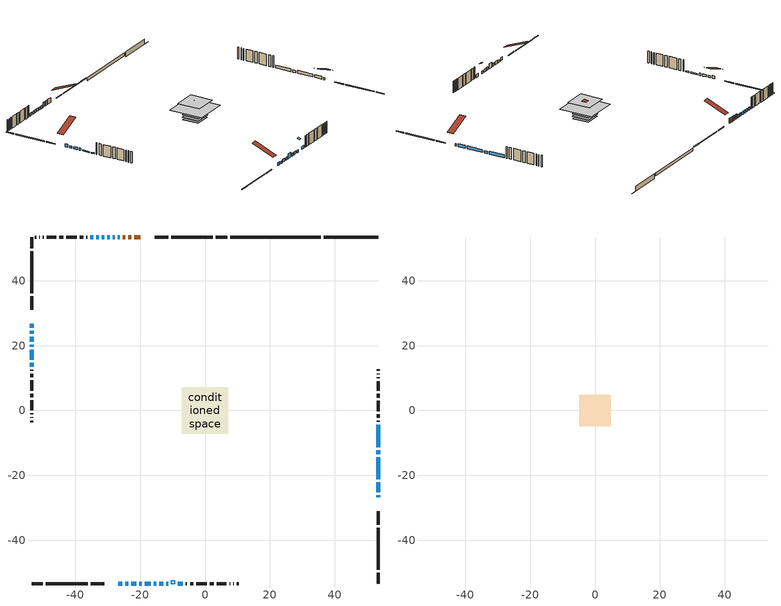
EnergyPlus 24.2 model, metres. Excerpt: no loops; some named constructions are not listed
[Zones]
conditioned space
 floor outside (Floor1 construction): -0.93,-0.93 -0.93,0.93 0.93,0.93 0.93,-0.93 z0.91
 floor adiabatic (Floor3 construction): -3.65,-3.65 -3.65,3.65 3.65,3.65 3.65,-3.65 z0.91
 floor adiabatic (AdiabaticFloorConstruction): -7.1,-7.1 -7.1,7.1 7.1,7.1 7.1,-7.1 z3.35
 floor foundation (Slab1 construction): -3.46,-3.46 -3.46,3.46 3.46,3.46 3.46,-3.46 z-1.22
 floor foundation (Slab2 construction): -3.65,-3.65 -3.65,3.65 3.65,3.65 3.65,-3.65 z-0.3
 wall outside (RimJoist1 construction): 6.82,53.48 3.35,53.48 / -53.48,-53.48 -50.01,-53.48 / -53.48,53.48 -53.48,50.01 / 53.48,-53.48 53.48,-50.01 z0.91:1.21
 wall outside (RimJoist2 construction): 2.42,53.48 -10.47,53.48 / -49.08,-53.48 -36.2,-53.48 / -53.48,49.08 -53.48,36.2 / 53.48,-49.08 53.48,-36.2 z0.91:1.21
 wall outside (RimJoist3 construction): -11.39,53.48 -15.54,53.48 / -35.27,-53.48 -31.12,-53.48 / -53.48,35.27 -53.48,31.12 / 53.48,-35.27 53.48,-31.12 z0.91:1.21
 wall outside (AdiabaticWallConstruction 1): -19.95,53.48 -21.86,53.48 / -22.79,53.48 -23.6,53.48 / -24.53,53.48 -25.34,53.48 z0.91:2.94
 wall outside (AdiabaticWallConstruction): 53.48,-26.71 53.48,-26.1 / -24.57,-53.48 -23.65,-53.48 / -53.48,24.57 -53.48,23.65 / -11.88,-53.48 -11.27,-53.48 / 53.48,-13.41 53.48,-12.19 / -53.48,22.72 -53.48,21.2 / -53.48,20.27 -53.48,19.66 z0.91:1.83; -26.27,53.48 -26.88,53.48 / -26.71,-53.48 -25.49,-53.48 / -22.72,-53.48 -21.2,-53.48 / -20.27,-53.48 -19.46,-53.48 / -53.48,26.71 -53.48,25.49 / 53.48,-25.17 53.48,-22.13 / 53.48,-21.2 53.48,-14.34 / -27.81,53.48 -28.42,53.48 / -29.35,53.48 -30.16,53.48 / -31.09,53.48 -31.77,53.48 / -15.77,-53.48 -14.96,-53.48 / -14.03,-53.48 -12.81,-53.48 / -8.36,-53.48 -6.83,-53.48 / 53.48,-11.26 53.48,-4.4 / -32.7,53.48 -33.51,53.48 / -34.44,53.48 -35.36,53.48 z0.91:2.13; -18.53,-53.48 -16.7,-53.48 z0.91:2.94; -53.48,18.73 -53.48,15.68 / -53.48,14.75 -53.48,13.53 z0.91:1.37
 wall outside (Wall1 construction): -36.29,53.48 -36.64,53.48 / -5.91,-53.48 -5.55,-53.48 / -53.48,12.6 -53.48,12.25 / 53.48,-3.47 53.48,-3.12 z0.91:5.79
 wall outside (Wall2 construction): -37.57,53.48 -38.63,53.48 / -4.62,-53.48 -3.56,-53.48 / -53.48,11.32 -53.48,10.26 / 53.48,-2.19 53.48,-1.13 z0.91:5.79
 wall outside (Wall3 construction): -39.56,53.48 -42.78,53.48 / -2.63,-53.48 0.59,-53.48 / -53.48,9.33 -53.48,6.11 / 53.48,-0.2 53.48,3.02 z0.91:5.79
 wall outside (Wall4 construction): -43.71,53.48 -44.86,53.48 / 1.52,-53.48 2.67,-53.48 / -53.48,5.18 -53.48,4.03 / 53.48,3.95 53.48,5.1 z0.91:5.79
 wall outside (Wall5 construction): -45.79,53.48 -48.82,53.48 / 3.6,-53.48 6.63,-53.48 / -53.48,3.1 -53.48,0.07 / 53.48,6.03 53.48,9.06 z0.91:5.79
 wall outside (Wall6 construction): -49.75,53.48 -50.01,53.48 / 7.56,-53.48 7.82,-53.48 / -53.48,-0.86 -53.48,-1.12 / 53.48,9.99 53.48,10.25 z0.91:5.79
 wall outside (Wall7 construction): -50.94,53.48 -51.09,53.48 / 8.75,-53.48 8.9,-53.48 / -53.48,-2.05 -53.48,-2.2 / 53.48,11.18 53.48,11.33 z0.91:5.79
 wall outside (Wall8 construction): -52.02,53.48 -52.55,53.48 / 9.83,-53.48 10.36,-53.48 / -53.48,-3.13 -53.48,-3.66 / 53.48,12.26 53.48,12.79 z0.91:5.79
 wall foundation (FoundationWall1 construction): 36.56,53.48,-1.22 36.56,53.48,0.91 50.79,53.48,0.91 50.79,53.48,-1.12 53.48,53.48,-1.12 53.48,53.48,-1.22
 wall foundation (FoundationWall2 construction): 35.64,53.48 7.75,53.48 z-0.3:0.89
 window (WindowConstruction 21): 53.48,-26.71 53.48,-26.1 z0.91:1.82
 window (WindowConstruction 3): -26.27,53.48 -26.88,53.48 z0.91:2.13
 window (WindowConstruction 4): -26.71,-53.48 -25.49,-53.48 z0.91:2.13
 window (WindowConstruction 5): -24.56,-53.48 -23.65,-53.48 z0.91:1.82
 window (WindowConstruction 6): -22.72,-53.48 -21.2,-53.48 z0.91:2.13
 window (WindowConstruction 7): -20.27,-53.48 -19.46,-53.48 z0.91:2.13
 window (WindowConstruction 8): -53.48,26.71 -53.48,25.49 z0.91:2.13
 window (WindowConstruction 9): -53.48,24.56 -53.48,23.65 z0.91:1.82
 window (WindowConstruction 10): 53.48,-25.17 53.48,-22.13 z0.91:2.13
 window (WindowConstruction 11): 53.48,-21.2 53.48,-14.34 z0.91:2.13
 window (WindowConstruction 12): -27.81,53.48 -28.42,53.48 z0.91:2.13
 window (WindowConstruction 13): -29.35,53.48 -30.16,53.48 z0.91:2.13
 window (WindowConstruction 14): -31.09,53.48 -31.77,53.48 z0.91:2.13
 window (WindowConstruction 15): -18.53,-53.48 -16.7,-53.48 z0.91:2.94
 window (WindowConstruction 16): -15.77,-53.48 -14.96,-53.48 z0.91:2.13
 window (WindowConstruction 17): -14.03,-53.48 -12.81,-53.48 z0.91:2.13
 window (WindowConstruction 18): -11.88,-53.48 -11.27,-53.48 z0.91:1.82
 window (WindowConstruction 22): 53.48,-13.41 53.48,-12.19 z0.91:1.82
 window (WindowConstruction 19): -53.48,22.72 -53.48,21.2 z0.91:1.82
 window (WindowConstruction 20): -53.48,20.27 -53.48,19.66 z0.91:1.82
 window (WindowConstruction 23): -8.36,-53.48 -6.84,-53.48 z0.91:2.13
 window (WindowConstruction 24): -53.48,18.73 -53.48,15.68 z0.91:1.37
 window (WindowConstruction 25): -53.48,14.75 -53.48,13.53 z0.91:1.37
 window (WindowConstruction): 53.48,-11.26 53.48,-4.4 z0.91:2.13
 window (WindowConstruction 1): -32.7,53.48 -33.51,53.48 z0.91:2.13
 window (WindowConstruction 2): -34.44,53.48 -35.36,53.48 z0.91:2.13
 door (Door): -19.95,53.48 -21.86,53.48 z0.91:2.94
 door (Door 1): -22.79,53.48 -23.6,53.48 z0.91:2.94
 door (Door 2): -24.53,53.48 -25.34,53.48 z0.91:2.94
 ceiling adiabatic (AdiabaticFloorConstruction): 7.1,-7.1 7.1,7.1 -7.1,7.1 -7.1,-7.1 z3.35
 roof outside (Roof2 construction): -0.97,0.97 -0.97,-0.97 0.97,-0.97 0.97,0.97 z5.79
 roof outside (AdiabaticRoofConstruction): -9.29,-53.48,5.79 -9.29,-52.5,6.19 -10.35,-52.5,6.19 -10.35,-53.48,5.79
 skylight (SkylightConstruction): -9.29,-53.48,5.79 -9.29,-52.51,6.19 -10.34,-52.51,6.19 -10.34,-53.48,5.79
attic - vented
 floor to conditioned space (Floor2 construction Reversed): -4.9,-4.9 -4.9,4.9 4.9,4.9 4.9,-4.9 z5.79
 roof outside (Roof1 construction): -19.02,53.48,5.79 -19.02,44.05,9.71 -16.47,44.05,9.71 -16.47,53.48,5.79; -27.64,-53.48,5.79 -27.64,-44.05,9.71 -30.19,-44.05,9.71 -30.19,-53.48,5.79; -53.48,27.64,5.79 -44.05,27.64,9.71 -44.05,30.19,9.71 -53.48,30.19,5.79; 53.48,-27.64,5.79 44.05,-27.64,9.71 44.05,-30.19,9.71 53.48,-30.19,5.79
[Schedule:Day:Interval]
mech vent bath fan 1 schedule day: No, 07:00, 0, 08:00, 1, 09:00, 0.2, 24:00, 0
mech vent bath fan 1 schedule default day; mech vent range fan 0 schedule default day; misc plug loads schedule default day; general water use schedule default day; clothes dryer exhaust 0 schedule default day; cooling season schedule day; cooling season schedule day 2; cooling season schedule default day; exterior lighting schedule default day; natural vent schedule default day: No, 24:00, 0
mech vent range fan 0 schedule day: No, 18:00, 0, 19:00, 1, 20:00, 0.2, 24:00, 0
misc plug loads schedule day: No, 06:00, 0.705882, 07:00, 0.745098, 08:00, 0.803922, 15:00, 0.823529, 16:00, 0.862745, 17:00, 0.921569, 18:00, 0.980392, 19:00, 1, 20:00, 0.980392, 21:00, 0.941176, 22:00, 0.862745, 23:00, 0.784314, 24:00, 0.72549
general water use schedule day: No, 01:00, 0.315068, 03:00, 0.287671, 04:00, 0.342466, 05:00, 0.369863, 06:00, 0.520548, 07:00, 0.60274, 08:00, 0.534247, 10:00, 0.506849, 11:00, 0.465753, 14:00, 0.479452, 15:00, 0.534247, 16:00, 0.589041, 17:00, 0.69863, 18:00, 0.876712, 19:00, 0.890411, 20:00, 0.986301, 21:00, 1, 22:00, 0.863014, 23:00, 0.616438, 24:00, 0.465753
clothes dryer exhaust 0 schedule day: No, 01:00, 0.123457, 02:00, 0.0740741, 03:00, 0.0493827, 04:00, 0.0246914, 05:00, 0.0493827, 06:00, 0.0740741, 07:00, 0.197531, 08:00, 0.395062, 09:00, 0.592593, 10:00, 0.839506, 11:00, 0.962963, 12:00, 1, 13:00, 0.91358, 14:00, 0.82716, 15:00, 0.716049, 16:00, 0.753086, 17:00, 0.679012, 18:00, 0.666667, 20:00, 0.62963, 21:00, 0.641975, 22:00, 0.666667, 23:00, 0.54321, 24:00, 0.296296
cooling season schedule day 1: No, 24:00, 1
exterior lighting schedule day: No, 01:00, 0.566667, 03:00, 0.524167, 05:00, 0.495833, 06:00, 0.5525, 07:00, 0.623333, 08:00, 0.580833, 09:00, 0.439167, 10:00, 0.354167, 12:00, 0.34, 13:00, 0.354167, 14:00, 0.396667, 15:00, 0.425, 16:00, 0.495833, 17:00, 0.623333, 18:00, 0.793333, 19:00, 0.906667, 20:00, 0.963333, 21:00, 0.991667, 22:00, 0.920833, 23:00, 0.793333, 24:00, 0.665833
exterior lighting schedule day 1: No, 01:00, 0.528571, 03:00, 0.488929, 05:00, 0.4625, 06:00, 0.515357, 07:00, 0.581429, 08:00, 0.541786, 09:00, 0.409643, 10:00, 0.330357, 12:00, 0.317143, 13:00, 0.330357, 14:00, 0.37, 15:00, 0.396429, 16:00, 0.4625, 17:00, 0.581429, 18:00, 0.74, 19:00, 0.845714, 20:00, 0.898571, 21:00, 0.925, 22:00, 0.858929, 23:00, 0.74, 24:00, 0.621071
exterior lighting schedule day 10: No, 01:00, 0.552381, 03:00, 0.510952, 05:00, 0.483333, 06:00, 0.538571, 07:00, 0.607619, 08:00, 0.56619, 09:00, 0.428095, 10:00, 0.345238, 12:00, 0.331429, 13:00, 0.345238, 14:00, 0.386667, 15:00, 0.414286, 16:00, 0.483333, 17:00, 0.607619, 18:00, 0.773333, 19:00, 0.88381, 20:00, 0.939048, 21:00, 0.966667, 22:00, 0.897619, 23:00, 0.773333, 24:00, 0.649048
exterior lighting schedule day 11: No, 01:00, 0.571429, 03:00, 0.528571, 05:00, 0.5, 06:00, 0.557143, 07:00, 0.628571, 08:00, 0.585714, 09:00, 0.442857, 10:00, 0.357143, 12:00, 0.342857, 13:00, 0.357143, 14:00, 0.4, 15:00, 0.428571, 16:00, 0.5, 17:00, 0.628571, 18:00, 0.8, 19:00, 0.914286, 20:00, 0.971429, 21:00, 1, 22:00, 0.928571, 23:00, 0.8, 24:00, 0.671429
exterior lighting schedule day 2: No, 01:00, 0.485714, 03:00, 0.449286, 05:00, 0.425, 06:00, 0.473571, 07:00, 0.534286, 08:00, 0.497857, 09:00, 0.376429, 10:00, 0.303571, 12:00, 0.291429, 13:00, 0.303571, 14:00, 0.34, 15:00, 0.364286, 16:00, 0.425, 17:00, 0.534286, 18:00, 0.68, 19:00, 0.777143, 20:00, 0.825714, 21:00, 0.85, 22:00, 0.789286, 23:00, 0.68, 24:00, 0.570714
exterior lighting schedule day 3: No, 01:00, 0.442857, 03:00, 0.409643, 05:00, 0.3875, 06:00, 0.431786, 07:00, 0.487143, 08:00, 0.453929, 09:00, 0.343214, 10:00, 0.276786, 12:00, 0.265714, 13:00, 0.276786, 14:00, 0.31, 15:00, 0.332143, 16:00, 0.3875, 17:00, 0.487143, 18:00, 0.62, 19:00, 0.708571, 20:00, 0.752857, 21:00, 0.775, 22:00, 0.719643, 23:00, 0.62, 24:00, 0.520357
exterior lighting schedule day 4: No, 01:00, 0.4, 03:00, 0.37, 05:00, 0.35, 06:00, 0.39, 07:00, 0.44, 08:00, 0.41, 09:00, 0.31, 10:00, 0.25, 12:00, 0.24, 13:00, 0.25, 14:00, 0.28, 15:00, 0.3, 16:00, 0.35, 17:00, 0.44, 18:00, 0.56, 19:00, 0.64, 20:00, 0.68, 21:00, 0.7, 22:00, 0.65, 23:00, 0.56, 24:00, 0.47
exterior lighting schedule day 5: No, 01:00, 0.380952, 03:00, 0.352381, 05:00, 0.333333, 06:00, 0.371429, 07:00, 0.419048, 08:00, 0.390476, 09:00, 0.295238, 10:00, 0.238095, 12:00, 0.228571, 13:00, 0.238095, 14:00, 0.266667, 15:00, 0.285714, 16:00, 0.333333, 17:00, 0.419048, 18:00, 0.533333, 19:00, 0.609524, 20:00, 0.647619, 21:00, 0.666667, 22:00, 0.619048, 23:00, 0.533333, 24:00, 0.447619
exterior lighting schedule day 6: No, 01:00, 0.390476, 03:00, 0.36119, 05:00, 0.341667, 06:00, 0.380714, 07:00, 0.429524, 08:00, 0.400238, 09:00, 0.302619, 10:00, 0.244048, 12:00, 0.234286, 13:00, 0.244048, 14:00, 0.273333, 15:00, 0.292857, 16:00, 0.341667, 17:00, 0.429524, 18:00, 0.546667, 19:00, 0.624762, 20:00, 0.66381, 21:00, 0.683333, 22:00, 0.634524, 23:00, 0.546667, 24:00, 0.45881
exterior lighting schedule day 7: No, 01:00, 0.419048, 03:00, 0.387619, 05:00, 0.366667, 06:00, 0.408571, 07:00, 0.460952, 08:00, 0.429524, 09:00, 0.324762, 10:00, 0.261905, 12:00, 0.251429, 13:00, 0.261905, 14:00, 0.293333, 15:00, 0.314286, 16:00, 0.366667, 17:00, 0.460952, 18:00, 0.586667, 19:00, 0.670476, 20:00, 0.712381, 21:00, 0.733333, 22:00, 0.680952, 23:00, 0.586667, 24:00, 0.492381
exterior lighting schedule day 8: No, 01:00, 0.466667, 03:00, 0.431667, 05:00, 0.408333, 06:00, 0.455, 07:00, 0.513333, 08:00, 0.478333, 09:00, 0.361667, 10:00, 0.291667, 12:00, 0.28, 13:00, 0.291667, 14:00, 0.326667, 15:00, 0.35, 16:00, 0.408333, 17:00, 0.513333, 18:00, 0.653333, 19:00, 0.746667, 20:00, 0.793333, 21:00, 0.816667, 22:00, 0.758333, 23:00, 0.653333, 24:00, 0.548333
exterior lighting schedule day 9: No, 01:00, 0.509524, 03:00, 0.47131, 05:00, 0.445833, 06:00, 0.496786, 07:00, 0.560476, 08:00, 0.522262, 09:00, 0.394881, 10:00, 0.318452, 12:00, 0.305714, 13:00, 0.318452, 14:00, 0.356667, 15:00, 0.382143, 16:00, 0.445833, 17:00, 0.560476, 18:00, 0.713333, 19:00, 0.815238, 20:00, 0.86619, 21:00, 0.891667, 22:00, 0.827976, 23:00, 0.713333, 24:00, 0.59869
[Schedule:Week:Daily]
mech vent bath fan 1 schedule Week Rule - Jan1-Dec31: mech vent bath fan 1 schedule day, mech vent bath fan 1 schedule day, mech vent bath fan 1 schedule day, mech vent bath fan 1 schedule day, mech vent bath fan 1 schedule day, mech vent bath fan 1 schedule day, mech vent bath fan 1 schedule day, mech vent bath fan 1 schedule default day, mech vent bath fan 1 schedule default day, mech vent bath fan 1 schedule default day, mech vent bath fan 1 schedule default day, mech vent bath fan 1 schedule default day
mech vent range fan 0 schedule Week Rule - Jan1-Dec31: mech vent range fan 0 schedule day, mech vent range fan 0 schedule day, mech vent range fan 0 schedule day, mech vent range fan 0 schedule day, mech vent range fan 0 schedule day, mech vent range fan 0 schedule day, mech vent range fan 0 schedule day, mech vent range fan 0 schedule default day, mech vent range fan 0 schedule default day, mech vent range fan 0 schedule default day, mech vent range fan 0 schedule default day, mech vent range fan 0 schedule default day
misc plug loads schedule Week Rule - Jan1-Dec31: misc plug loads schedule day, misc plug loads schedule day, misc plug loads schedule day, misc plug loads schedule day, misc plug loads schedule day, misc plug loads schedule day, misc plug loads schedule day, misc plug loads schedule default day, misc plug loads schedule default day, misc plug loads schedule default day, misc plug loads schedule default day, misc plug loads schedule default day
general water use schedule Week Rule - Jan1-Dec31: general water use schedule day, general water use schedule day, general water use schedule day, general water use schedule day, general water use schedule day, general water use schedule day, general water use schedule day, general water use schedule default day, general water use schedule default day, general water use schedule default day, general water use schedule default day, general water use schedule default day
clothes dryer exhaust 0 schedule Week Rule - Jan1-Dec31: clothes dryer exhaust 0 schedule day, clothes dryer exhaust 0 schedule day, clothes dryer exhaust 0 schedule day, clothes dryer exhaust 0 schedule day, clothes dryer exhaust 0 schedule day, clothes dryer exhaust 0 schedule day, clothes dryer exhaust 0 schedule day, clothes dryer exhaust 0 schedule default day, clothes dryer exhaust 0 schedule default day, clothes dryer exhaust 0 schedule default day, clothes dryer exhaust 0 schedule default day, clothes dryer exhaust 0 schedule default day
cooling season schedule Week Rule - Jan1-May26: cooling season schedule day, cooling season schedule day, cooling season schedule day, cooling season schedule day, cooling season schedule day, cooling season schedule day, cooling season schedule day, cooling season schedule default day, cooling season schedule default day, cooling season schedule default day, cooling season schedule default day, cooling season schedule default day
cooling season schedule Week Rule - May27-Jun2: cooling season schedule day, cooling season schedule day, cooling season schedule day, cooling season schedule day, cooling season schedule day, cooling season schedule day 1, cooling season schedule day 1, cooling season schedule default day, cooling season schedule default day, cooling season schedule default day, cooling season schedule default day, cooling season schedule default day
cooling season schedule Week Rule - Jun3-Aug25: cooling season schedule day 1, cooling season schedule day 1, cooling season schedule day 1, cooling season schedule day 1, cooling season schedule day 1, cooling season schedule day 1, cooling season schedule day 1, cooling season schedule default day, cooling season schedule default day, cooling season schedule default day, cooling season schedule default day, cooling season schedule default day
cooling season schedule Week Rule - Aug26-Sep1: cooling season schedule day 1, cooling season schedule day 1, cooling season schedule day 1, cooling season schedule day 1, cooling season schedule day 1, cooling season schedule day 1, cooling season schedule day 2, cooling season schedule default day, cooling season schedule default day, cooling season schedule default day, cooling season schedule default day, cooling season schedule default day
cooling season schedule Week Rule - Sep2-Dec31: cooling season schedule day 2, cooling season schedule day 2, cooling season schedule day 2, cooling season schedule day 2, cooling season schedule day 2, cooling season schedule day 2, cooling season schedule day 2, cooling season schedule default day, cooling season schedule default day, cooling season schedule default day, cooling season schedule default day, cooling season schedule default day
exterior lighting schedule Week Rule - Jan1-Jan27: exterior lighting schedule day, exterior lighting schedule day, exterior lighting schedule day, exterior lighting schedule day, exterior lighting schedule day, exterior lighting schedule day, exterior lighting schedule day, exterior lighting schedule default day, exterior lighting schedule default day, exterior lighting schedule default day, exterior lighting schedule default day, exterior lighting schedule default day
exterior lighting schedule Week Rule - Jan28-Feb3: exterior lighting schedule day, exterior lighting schedule day, exterior lighting schedule day, exterior lighting schedule day, exterior lighting schedule day 1, exterior lighting schedule day 1, exterior lighting schedule day 1, exterior lighting schedule default day, exterior lighting schedule default day, exterior lighting schedule default day, exterior lighting schedule default day, exterior lighting schedule default day
exterior lighting schedule Week Rule - Feb4-Feb24: exterior lighting schedule day 1, exterior lighting schedule day 1, exterior lighting schedule day 1, exterior lighting schedule day 1, exterior lighting schedule day 1, exterior lighting schedule day 1, exterior lighting schedule day 1, exterior lighting schedule default day, exterior lighting schedule default day, exterior lighting schedule default day, exterior lighting schedule default day, exterior lighting schedule default day
exterior lighting schedule Week Rule - Feb25-Mar3: exterior lighting schedule day 1, exterior lighting schedule day 1, exterior lighting schedule day 1, exterior lighting schedule day 1, exterior lighting schedule day 2, exterior lighting schedule day 2, exterior lighting schedule day 2, exterior lighting schedule default day, exterior lighting schedule default day, exterior lighting schedule default day, exterior lighting schedule default day, exterior lighting schedule default day
exterior lighting schedule Week Rule - Mar4-Mar31: exterior lighting schedule day 2, exterior lighting schedule day 2, exterior lighting schedule day 2, exterior lighting schedule day 2, exterior lighting schedule day 2, exterior lighting schedule day 2, exterior lighting schedule day 2, exterior lighting schedule default day, exterior lighting schedule default day, exterior lighting schedule default day, exterior lighting schedule default day, exterior lighting schedule default day
exterior lighting schedule Week Rule - Apr1-Apr28: exterior lighting schedule day 3, exterior lighting schedule day 3, exterior lighting schedule day 3, exterior lighting schedule day 3, exterior lighting schedule day 3, exterior lighting schedule day 3, exterior lighting schedule day 3, exterior lighting schedule default day, exterior lighting schedule default day, exterior lighting schedule default day, exterior lighting schedule default day, exterior lighting schedule default day
exterior lighting schedule Week Rule - Apr29-May5: exterior lighting schedule day 3, exterior lighting schedule day 3, exterior lighting schedule day 4, exterior lighting schedule day 4, exterior lighting schedule day 4, exterior lighting schedule day 4, exterior lighting schedule day 4, exterior lighting schedule default day, exterior lighting schedule default day, exterior lighting schedule default day, exterior lighting schedule default day, exterior lighting schedule default day
exterior lighting schedule Week Rule - May6-May26: exterior lighting schedule day 4, exterior lighting schedule day 4, exterior lighting schedule day 4, exterior lighting schedule day 4, exterior lighting schedule day 4, exterior lighting schedule day 4, exterior lighting schedule day 4, exterior lighting schedule default day, exterior lighting schedule default day, exterior lighting schedule default day, exterior lighting schedule default day, exterior lighting schedule default day
exterior lighting schedule Week Rule - May27-Jun2: exterior lighting schedule day 4, exterior lighting schedule day 4, exterior lighting schedule day 4, exterior lighting schedule day 4, exterior lighting schedule day 4, exterior lighting schedule day 5, exterior lighting schedule day 5, exterior lighting schedule default day, exterior lighting schedule default day, exterior lighting schedule default day, exterior lighting schedule default day, exterior lighting schedule default day
exterior lighting schedule Week Rule - Jun3-Jun30: exterior lighting schedule day 5, exterior lighting schedule day 5, exterior lighting schedule day 5, exterior lighting schedule day 5, exterior lighting schedule day 5, exterior lighting schedule day 5, exterior lighting schedule day 5, exterior lighting schedule default day, exterior lighting schedule default day, exterior lighting schedule default day, exterior lighting schedule default day, exterior lighting schedule default day
exterior lighting schedule Week Rule - Jul1-Jul28: exterior lighting schedule day 6, exterior lighting schedule day 6, exterior lighting schedule day 6, exterior lighting schedule day 6, exterior lighting schedule day 6, exterior lighting schedule day 6, exterior lighting schedule day 6, exterior lighting schedule default day, exterior lighting schedule default day, exterior lighting schedule default day, exterior lighting schedule default day, exterior lighting schedule default day
exterior lighting schedule Week Rule - Jul29-Aug4: exterior lighting schedule day 6, exterior lighting schedule day 6, exterior lighting schedule day 6, exterior lighting schedule day 7, exterior lighting schedule day 7, exterior lighting schedule day 7, exterior lighting schedule day 7, exterior lighting schedule default day, exterior lighting schedule default day, exterior lighting schedule default day, exterior lighting schedule default day, exterior lighting schedule default day
exterior lighting schedule Week Rule - Aug5-Aug25: exterior lighting schedule day 7, exterior lighting schedule day 7, exterior lighting schedule day 7, exterior lighting schedule day 7, exterior lighting schedule day 7, exterior lighting schedule day 7, exterior lighting schedule day 7, exterior lighting schedule default day, exterior lighting schedule default day, exterior lighting schedule default day, exterior lighting schedule default day, exterior lighting schedule default day
exterior lighting schedule Week Rule - Aug26-Sep1: exterior lighting schedule day 7, exterior lighting schedule day 7, exterior lighting schedule day 7, exterior lighting schedule day 7, exterior lighting schedule day 7, exterior lighting schedule day 7, exterior lighting schedule day 8, exterior lighting schedule default day, exterior lighting schedule default day, exterior lighting schedule default day, exterior lighting schedule default day, exterior lighting schedule default day
exterior lighting schedule Week Rule - Sep2-Sep29: exterior lighting schedule day 8, exterior lighting schedule day 8, exterior lighting schedule day 8, exterior lighting schedule day 8, exterior lighting schedule day 8, exterior lighting schedule day 8, exterior lighting schedule day 8, exterior lighting schedule default day, exterior lighting schedule default day, exterior lighting schedule default day, exterior lighting schedule default day, exterior lighting schedule default day
exterior lighting schedule Week Rule - Sep30-Oct6: exterior lighting schedule day 8, exterior lighting schedule day 9, exterior lighting schedule day 9, exterior lighting schedule day 9, exterior lighting schedule day 9, exterior lighting schedule day 9, exterior lighting schedule day 9, exterior lighting schedule default day, exterior lighting schedule default day, exterior lighting schedule default day, exterior lighting schedule default day, exterior lighting schedule default day
exterior lighting schedule Week Rule - Oct7-Oct27: exterior lighting schedule day 9, exterior lighting schedule day 9, exterior lighting schedule day 9, exterior lighting schedule day 9, exterior lighting schedule day 9, exterior lighting schedule day 9, exterior lighting schedule day 9, exterior lighting schedule default day, exterior lighting schedule default day, exterior lighting schedule default day, exterior lighting schedule default day, exterior lighting schedule default day
exterior lighting schedule Week Rule - Oct28-Nov3: exterior lighting schedule day 9, exterior lighting schedule day 9, exterior lighting schedule day 9, exterior lighting schedule day 9, exterior lighting schedule day 10, exterior lighting schedule day 10, exterior lighting schedule day 10, exterior lighting schedule default day, exterior lighting schedule default day, exterior lighting schedule default day, exterior lighting schedule default day, exterior lighting schedule default day
exterior lighting schedule Week Rule - Nov4-Nov24: exterior lighting schedule day 10, exterior lighting schedule day 10, exterior lighting schedule day 10, exterior lighting schedule day 10, exterior lighting schedule day 10, exterior lighting schedule day 10, exterior lighting schedule day 10, exterior lighting schedule default day, exterior lighting schedule default day, exterior lighting schedule default day, exterior lighting schedule default day, exterior lighting schedule default day
exterior lighting schedule Week Rule - Nov25-Dec1: exterior lighting schedule day 10, exterior lighting schedule day 10, exterior lighting schedule day 10, exterior lighting schedule day 10, exterior lighting schedule day 10, exterior lighting schedule day 10, exterior lighting schedule day 11, exterior lighting schedule default day, exterior lighting schedule default day, exterior lighting schedule default day, exterior lighting schedule default day, exterior lighting schedule default day
exterior lighting schedule Week Rule - Dec2-Dec31: exterior lighting schedule day 11, exterior lighting schedule day 11, exterior lighting schedule day 11, exterior lighting schedule day 11, exterior lighting schedule day 11, exterior lighting schedule day 11, exterior lighting schedule day 11, exterior lighting schedule default day, exterior lighting schedule default day, exterior lighting schedule default day, exterior lighting schedule default day, exterior lighting schedule default day
natural vent schedule Week Rule - Jan1-Dec31: natural vent schedule default day, natural vent schedule default day, natural vent schedule default day, natural vent schedule default day, natural vent schedule default day, natural vent schedule default day, natural vent schedule default day, natural vent schedule default day, natural vent schedule default day, natural vent schedule default day, natural vent schedule default day, natural vent schedule default day
[Schedule:Year]
clothes dryer exhaust 0 schedule: clothes dryer exhaust 0 schedule Week Rule - Jan1-Dec31, 1, 1, 12, 31
cooling season schedule: cooling season schedule Week Rule - Jan1-May26, 1, 1, 5, 26, cooling season schedule Week Rule - May27-Jun2, 5, 27, 6, 2, cooling season schedule Week Rule - Jun3-Aug25, 6, 3, 8, 25, cooling season schedule Week Rule - Aug26-Sep1, 8, 26, 9, 1, cooling season schedule Week Rule - Sep2-Dec31, 9, 2, 12, 31
natural vent schedule: natural vent schedule Week Rule - Jan1-Dec31, 1, 1, 12, 31
